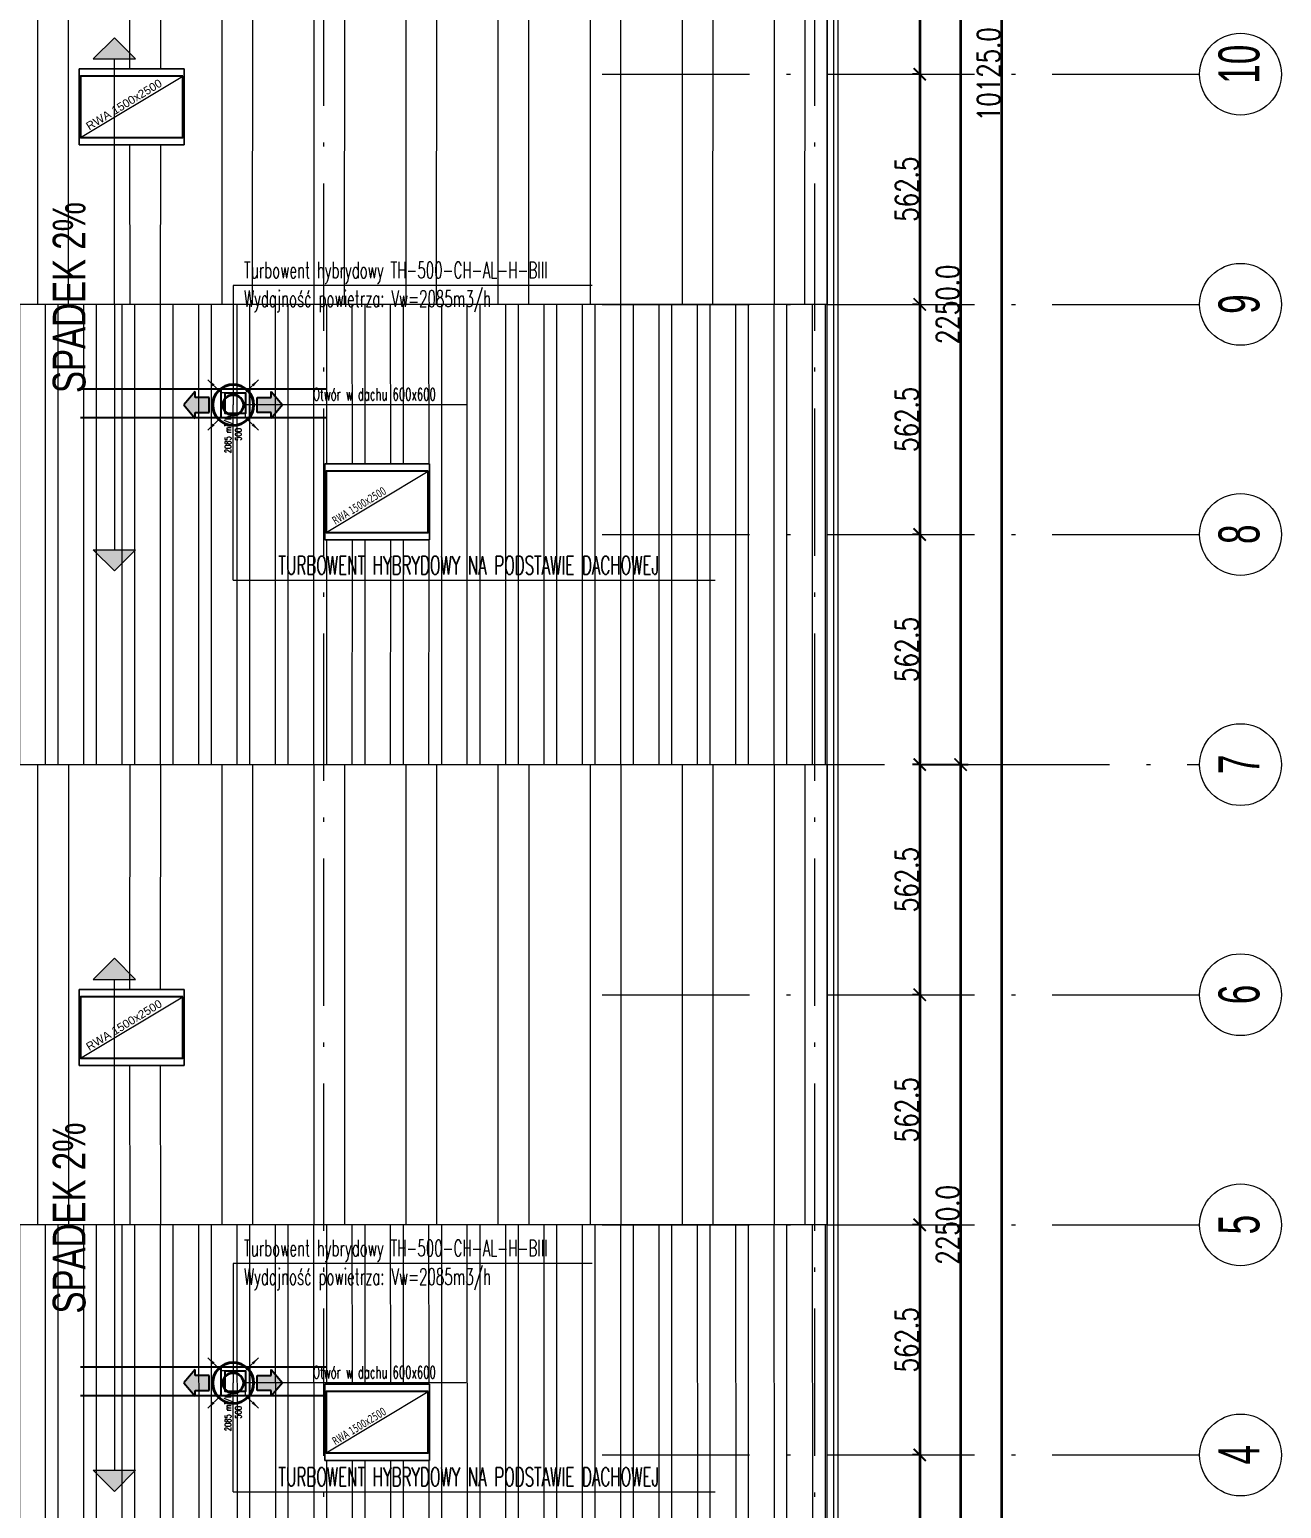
# Model space of a CAD drawing. Extents: x 6529560 to 6558080, y 5579316 to 5588131.
# Drawn here: x 6543356.66 to 6543387.26, y 5579522.54 to 5579558.69 of the extents above; entities that cross this region are included whole.
import ezdxf
from ezdxf.enums import TextEntityAlignment as Align

# ---------------------------------------------------------------- set-up
doc = ezdxf.new("R2010")
doc.units = 0
doc.header["$MEASUREMENT"] = 0
doc.header["$PDSIZE"] = -5
for name, pattern in [('ACAD_ISO10W100', [18, 12, -3, 0, -3]), ('GR_SOLID', [0]), ('STRICHLINIE', [0.75, 0.5, -0.25])]:
    doc.linetypes.add(name, pattern=pattern)
doc.layers.get('0').update_dxf_attribs({"color": 2, "linetype": 'CONTINUOUS', "lineweight": 5})
doc.layers.get('Defpoints').update_dxf_attribs({"linetype": 'CONTINUOUS'})
for name, color, linetype in [('06', 6, 'CONTINUOUS'), ('9', 1, 'CONTINUOUS'), ('_ajw_wywiew', 20, 'STRICHLINIE'), ('arch_osie opisy', 1, 'CONTINUOUS')]:
    doc.layers.add(name, color=color, linetype=linetype)
for name, color, linetype, lineweight in [('3', 4, 'CONTINUOUS', 13), ('arch_opisy', 20, 'CONTINUOUS', 13), ('arch_osie', 181, 'CONTINUOUS', 5), ('arch_powierzchnia', 6, 'CONTINUOUS', 35), ('arch_sciany zewnętrzne', 94, 'CONTINUOUS', 18), ('arch_wymiary', 2, 'CONTINUOUS', 13), ('arch_zadaszenie', 76, 'CONTINUOUS', 15), ('arch_zadaszenie klapy dymowe', 31, 'CONTINUOUS', 13), ('arch_zadaszenie_raster', 76, 'CONTINUOUS', 15), ('FLUID-W1', 7, 'CONTINUOUS', 35), ('FLUID-W1-150-ARRGR', 7, 'CONTINUOUS', 13), ('IS_CIĘŻARY', 1, 'CONTINUOUS', 25), ('IS_OTWOROWANIE', 6, 'CONTINUOUS', 35), ('IS_wentylacja opis', 7, 'CONTINUOUS', 18)]:
    doc.layers.add(name, color=color, linetype=linetype, lineweight=lineweight)
doc.styles.add('FDBES', font='simplex.shx')
doc.styles.add('simplex', font='simplex.shx', dxfattribs={"width": 0.8})
doc.styles.get("Standard").update_dxf_attribs({"font": 'arial.ttf', "width": 0.75})
doc.styles.add('styl1', font='romans.shx', dxfattribs={"width": 0.75})
doc.dimstyles.new('FDBES', dxfattribs={"dimscale": 50, "dimtxt": 4, "dimasz": 2.5, "dimexe": 0.8, "dimexo": 2, "dimgap": 1, "dimtad": 1, "dimdsep": 46, "dimtxsty": 'FDBES', "dimcen": 2.5, "dimclrd": 4, "dimclre": 5, "dimadec": 0, "dimazin": 0, "dimtfac": 1, "dimtmove": 0, "dimatfit": 3, "dimfxl": 1, "dimarcsym": 0})
doc.dimstyles.new('wymiary hala', dxfattribs={"dimtxt": 0.55, "dimasz": 0.3, "dimexe": 0.18, "dimexo": 0.0625, "dimgap": 0.04, "dimtad": 1, "dimtoh": 1, "dimdec": 1, "dimlfac": 100, "dimzin": 0, "dimdsep": 46, "dimtxsty": 'styl1', "dimblk": 'ARCHTICK', "dimcen": 0.09, "dimadec": 0, "dimazin": 0, "dimtfac": 1, "dimtdec": 1, "dimtofl": 0, "dimtmove": 0, "dimatfit": 3, "dimldrblk": 'ARCHTICK', "dimfxl": 1, "dimtolj": 1, "dimtzin": 0, "dimarcsym": 0})
pattern_1 = [(90, (-75.1374, 0), (-2.25, 4e-16), []), (90, (-74.3874, 0.75), (-2.25, 4e-16), [])]
pattern_2 = [(90, (-75.1374, 0), (-0.9375, 2e-16), []), (90, (-74.8249, 0.3125), (-0.9375, 2e-16), [])]

# ---------------------------------------------------------------- blocks, each defined once
blk = doc.blocks.new('_ArchTick')
at = {"color": 0, "linetype": 'ByBlock', "const_width": 0.15}
blk.add_lwpolyline([(-0.5, -0.5), (0.5, 0.5)], dxfattribs=at)
blk = doc.blocks.new('*D197')
at = {"layer": 'arch_wymiary', "color": 0, "lineweight": -2, "transparency": 16777216}
for p, q in [((6543378.48, 5579608.22), (6543380.597, 5579608.22)), ((6543380.417, 5579608.22), (6543380.417, 5579506.97)), ((6543378.48, 5579506.97), (6543380.597, 5579506.97))]:
    blk.add_line(p, q, dxfattribs=at)
at = {"layer": 'Defpoints', "color": 0, "transparency": 16777216}
for p in [(6543378.417, 5579608.22), (6543378.417, 5579506.97), (6543380.417, 5579506.97)]:
    blk.add_point(p, dxfattribs=at)
at = {"layer": 'arch_wymiary', "color": 0, "lineweight": -2, "transparency": 16777216, "xscale": 0.3, "yscale": 0.3, "zscale": 0.3}
for p, rotation in [((6543380.417, 5579608.22), 90), ((6543380.417, 5579506.97), 270)]:
    blk.add_blockref('_ArchTick', p, dxfattribs=dict(at, rotation=rotation))
at = {"layer": 'arch_wymiary', "color": 0, "transparency": 16777216, "insert": (6543380.102, 5579557.595), "char_height": 0.55, "attachment_point": 5, "rotation": 90, "style": 'styl1'}
blk.add_mtext('\\A1;10125.0', dxfattribs=at)
blk = doc.blocks.new('*D200')
at = {"layer": 'arch_wymiary', "color": 0, "lineweight": -2, "transparency": 16777216}
for p, q in [((6543378.48, 5579563.22), (6543379.597, 5579563.22)), ((6543379.417, 5579563.22), (6543379.417, 5579540.72)), ((6543378.48, 5579540.72), (6543379.597, 5579540.72))]:
    blk.add_line(p, q, dxfattribs=at)
at = {"layer": 'Defpoints', "color": 0, "transparency": 16777216}
for p in [(6543378.417, 5579563.22), (6543378.417, 5579540.72), (6543379.417, 5579540.72)]:
    blk.add_point(p, dxfattribs=at)
at = {"layer": 'arch_wymiary', "color": 0, "lineweight": -2, "transparency": 16777216, "xscale": 0.3, "yscale": 0.3, "zscale": 0.3}
for p, rotation in [((6543379.417, 5579563.22), 90), ((6543379.417, 5579540.72), 270)]:
    blk.add_blockref('_ArchTick', p, dxfattribs=dict(at, rotation=rotation))
at = {"layer": 'arch_wymiary', "color": 0, "transparency": 16777216, "insert": (6543379.102, 5579551.97), "char_height": 0.55, "attachment_point": 5, "rotation": 90, "style": 'styl1'}
blk.add_mtext('\\A1;2250.0', dxfattribs=at)
blk = doc.blocks.new('*D201')
at = {"layer": 'arch_wymiary', "color": 0, "lineweight": -2, "transparency": 16777216}
for p, q in [((6543378.48, 5579540.72), (6543379.597, 5579540.72)), ((6543379.417, 5579540.72), (6543379.417, 5579518.22)), ((6543378.542, 5579518.22), (6543379.597, 5579518.22))]:
    blk.add_line(p, q, dxfattribs=at)
at = {"layer": 'Defpoints', "color": 0, "transparency": 16777216}
for p in [(6543378.417, 5579540.72), (6543378.48, 5579518.22), (6543379.417, 5579518.22)]:
    blk.add_point(p, dxfattribs=at)
at = {"layer": 'arch_wymiary', "color": 0, "lineweight": -2, "transparency": 16777216, "xscale": 0.3, "yscale": 0.3, "zscale": 0.3}
for p, rotation in [((6543379.417, 5579540.72), 90), ((6543379.417, 5579518.22), 270)]:
    blk.add_blockref('_ArchTick', p, dxfattribs=dict(at, rotation=rotation))
at = {"layer": 'arch_wymiary', "color": 0, "transparency": 16777216, "insert": (6543379.102, 5579529.47), "char_height": 0.55, "attachment_point": 5, "rotation": 90, "style": 'styl1'}
blk.add_mtext('\\A1;2250.0', dxfattribs=at)
blk = doc.blocks.new('*D211')
at = {"layer": 'arch_wymiary', "color": 0, "lineweight": -2, "transparency": 16777216}
for p, q in [((6543378.355, 5579563.22), (6543378.237, 5579563.22)), ((6543378.417, 5579563.22), (6543378.417, 5579557.595)), ((6543378.355, 5579557.595), (6543378.237, 5579557.595))]:
    blk.add_line(p, q, dxfattribs=at)
at = {"layer": 'Defpoints', "color": 0, "transparency": 16777216}
for p in [(6543378.417, 5579563.22), (6543378.417, 5579557.595), (6543378.417, 5579557.595)]:
    blk.add_point(p, dxfattribs=at)
at = {"layer": 'arch_wymiary', "color": 0, "lineweight": -2, "transparency": 16777216, "xscale": 0.3, "yscale": 0.3, "zscale": 0.3}
for p, rotation in [((6543378.417, 5579563.22), 90), ((6543378.417, 5579557.595), 270)]:
    blk.add_blockref('_ArchTick', p, dxfattribs=dict(at, rotation=rotation))
at = {"layer": 'arch_wymiary', "color": 0, "transparency": 16777216, "insert": (6543378.102, 5579560.408), "char_height": 0.55, "attachment_point": 5, "rotation": 90, "style": 'styl1'}
blk.add_mtext('\\A1;562.5', dxfattribs=at)
blk = doc.blocks.new('*D212')
at = {"layer": 'arch_wymiary', "color": 0, "lineweight": -2, "transparency": 16777216}
for p, q in [((6543378.355, 5579557.595), (6543378.237, 5579557.595)), ((6543378.417, 5579557.595), (6543378.417, 5579551.97)), ((6543378.355, 5579551.97), (6543378.237, 5579551.97))]:
    blk.add_line(p, q, dxfattribs=at)
at = {"layer": 'Defpoints', "color": 0, "transparency": 16777216}
for p in [(6543378.417, 5579557.595), (6543378.417, 5579551.97), (6543378.417, 5579551.97)]:
    blk.add_point(p, dxfattribs=at)
at = {"layer": 'arch_wymiary', "color": 0, "lineweight": -2, "transparency": 16777216, "xscale": 0.3, "yscale": 0.3, "zscale": 0.3}
for p, rotation in [((6543378.417, 5579557.595), 90), ((6543378.417, 5579551.97), 270)]:
    blk.add_blockref('_ArchTick', p, dxfattribs=dict(at, rotation=rotation))
at = {"layer": 'arch_wymiary', "color": 0, "transparency": 16777216, "insert": (6543378.102, 5579554.783), "char_height": 0.55, "attachment_point": 5, "rotation": 90, "style": 'styl1'}
blk.add_mtext('\\A1;562.5', dxfattribs=at)
blk = doc.blocks.new('*D213')
at = {"layer": 'arch_wymiary', "color": 0, "lineweight": -2, "transparency": 16777216}
for p, q in [((6543378.355, 5579551.97), (6543378.237, 5579551.97)), ((6543378.417, 5579551.97), (6543378.417, 5579546.345)), ((6543378.355, 5579546.345), (6543378.237, 5579546.345))]:
    blk.add_line(p, q, dxfattribs=at)
at = {"layer": 'Defpoints', "color": 0, "transparency": 16777216}
for p in [(6543378.417, 5579551.97), (6543378.417, 5579546.345), (6543378.417, 5579546.345)]:
    blk.add_point(p, dxfattribs=at)
at = {"layer": 'arch_wymiary', "color": 0, "lineweight": -2, "transparency": 16777216, "xscale": 0.3, "yscale": 0.3, "zscale": 0.3}
for p, rotation in [((6543378.417, 5579551.97), 90), ((6543378.417, 5579546.345), 270)]:
    blk.add_blockref('_ArchTick', p, dxfattribs=dict(at, rotation=rotation))
at = {"layer": 'arch_wymiary', "color": 0, "transparency": 16777216, "insert": (6543378.102, 5579549.158), "char_height": 0.55, "attachment_point": 5, "rotation": 90, "style": 'styl1'}
blk.add_mtext('\\A1;562.5', dxfattribs=at)
blk = doc.blocks.new('*D214')
at = {"layer": 'arch_wymiary', "color": 0, "lineweight": -2, "transparency": 16777216}
for p, q in [((6543378.355, 5579546.345), (6543378.237, 5579546.345)), ((6543378.417, 5579546.345), (6543378.417, 5579540.72)), ((6543378.417, 5579540.72), (6543378.237, 5579540.72))]:
    blk.add_line(p, q, dxfattribs=at)
at = {"layer": 'Defpoints', "color": 0, "transparency": 16777216}
for p in [(6543378.417, 5579546.345), (6543378.417, 5579540.72), (6543378.48, 5579540.72)]:
    blk.add_point(p, dxfattribs=at)
at = {"layer": 'arch_wymiary', "color": 0, "lineweight": -2, "transparency": 16777216, "xscale": 0.3, "yscale": 0.3, "zscale": 0.3}
for p, rotation in [((6543378.417, 5579546.345), 90), ((6543378.417, 5579540.72), 270)]:
    blk.add_blockref('_ArchTick', p, dxfattribs=dict(at, rotation=rotation))
at = {"layer": 'arch_wymiary', "color": 0, "transparency": 16777216, "insert": (6543378.102, 5579543.533), "char_height": 0.55, "attachment_point": 5, "rotation": 90, "style": 'styl1'}
blk.add_mtext('\\A1;562.5', dxfattribs=at)
blk = doc.blocks.new('*D215')
at = {"layer": 'arch_wymiary', "color": 0, "lineweight": -2, "transparency": 16777216}
for p, q in [((6543378.417, 5579540.72), (6543378.237, 5579540.72)), ((6543378.417, 5579540.72), (6543378.417, 5579535.095)), ((6543378.417, 5579535.095), (6543378.237, 5579535.095))]:
    blk.add_line(p, q, dxfattribs=at)
at = {"layer": 'Defpoints', "color": 0, "transparency": 16777216}
for p in [(6543378.48, 5579540.72), (6543378.417, 5579535.095), (6543378.48, 5579535.095)]:
    blk.add_point(p, dxfattribs=at)
at = {"layer": 'arch_wymiary', "color": 0, "lineweight": -2, "transparency": 16777216, "xscale": 0.3, "yscale": 0.3, "zscale": 0.3}
for p, rotation in [((6543378.417, 5579540.72), 90), ((6543378.417, 5579535.095), 270)]:
    blk.add_blockref('_ArchTick', p, dxfattribs=dict(at, rotation=rotation))
at = {"layer": 'arch_wymiary', "color": 0, "transparency": 16777216, "insert": (6543378.102, 5579537.908), "char_height": 0.55, "attachment_point": 5, "rotation": 90, "style": 'styl1'}
blk.add_mtext('\\A1;562.5', dxfattribs=at)
blk = doc.blocks.new('*D216')
at = {"layer": 'arch_wymiary', "color": 0, "lineweight": -2, "transparency": 16777216}
for p, q in [((6543378.417, 5579535.095), (6543378.237, 5579535.095)), ((6543378.417, 5579535.095), (6543378.417, 5579529.47)), ((6543378.417, 5579529.47), (6543378.237, 5579529.47))]:
    blk.add_line(p, q, dxfattribs=at)
at = {"layer": 'Defpoints', "color": 0, "transparency": 16777216}
for p in [(6543378.48, 5579535.095), (6543378.417, 5579529.47), (6543378.48, 5579529.47)]:
    blk.add_point(p, dxfattribs=at)
at = {"layer": 'arch_wymiary', "color": 0, "lineweight": -2, "transparency": 16777216, "xscale": 0.3, "yscale": 0.3, "zscale": 0.3}
for p, rotation in [((6543378.417, 5579535.095), 90), ((6543378.417, 5579529.47), 270)]:
    blk.add_blockref('_ArchTick', p, dxfattribs=dict(at, rotation=rotation))
at = {"layer": 'arch_wymiary', "color": 0, "transparency": 16777216, "insert": (6543378.102, 5579532.283), "char_height": 0.55, "attachment_point": 5, "rotation": 90, "style": 'styl1'}
blk.add_mtext('\\A1;562.5', dxfattribs=at)
blk = doc.blocks.new('*D217')
at = {"layer": 'arch_wymiary', "color": 0, "lineweight": -2, "transparency": 16777216}
for p, q in [((6543378.417, 5579529.47), (6543378.237, 5579529.47)), ((6543378.417, 5579529.47), (6543378.417, 5579523.845)), ((6543378.417, 5579523.845), (6543378.237, 5579523.845))]:
    blk.add_line(p, q, dxfattribs=at)
at = {"layer": 'Defpoints', "color": 0, "transparency": 16777216}
for p in [(6543378.48, 5579529.47), (6543378.417, 5579523.845), (6543378.48, 5579523.845)]:
    blk.add_point(p, dxfattribs=at)
at = {"layer": 'arch_wymiary', "color": 0, "lineweight": -2, "transparency": 16777216, "xscale": 0.3, "yscale": 0.3, "zscale": 0.3}
for p, rotation in [((6543378.417, 5579529.47), 90), ((6543378.417, 5579523.845), 270)]:
    blk.add_blockref('_ArchTick', p, dxfattribs=dict(at, rotation=rotation))
at = {"layer": 'arch_wymiary', "color": 0, "transparency": 16777216, "insert": (6543378.102, 5579526.658), "char_height": 0.55, "attachment_point": 5, "rotation": 90, "style": 'styl1'}
blk.add_mtext('\\A1;562.5', dxfattribs=at)
blk = doc.blocks.new('*D218')
at = {"layer": 'arch_wymiary', "color": 0, "lineweight": -2, "transparency": 16777216}
for p, q in [((6543378.417, 5579523.845), (6543378.237, 5579523.845)), ((6543378.417, 5579523.845), (6543378.417, 5579518.22)), ((6543378.355, 5579518.22), (6543378.237, 5579518.22))]:
    blk.add_line(p, q, dxfattribs=at)
at = {"layer": 'Defpoints', "color": 0, "transparency": 16777216}
for p in [(6543378.48, 5579523.845), (6543378.417, 5579518.22), (6543378.417, 5579518.22)]:
    blk.add_point(p, dxfattribs=at)
at = {"layer": 'arch_wymiary', "color": 0, "lineweight": -2, "transparency": 16777216, "xscale": 0.3, "yscale": 0.3, "zscale": 0.3}
for p, rotation in [((6543378.417, 5579523.845), 90), ((6543378.417, 5579518.22), 270)]:
    blk.add_blockref('_ArchTick', p, dxfattribs=dict(at, rotation=rotation))
at = {"layer": 'arch_wymiary', "color": 0, "transparency": 16777216, "insert": (6543378.102, 5579521.033), "char_height": 0.55, "attachment_point": 5, "rotation": 90, "style": 'styl1'}
blk.add_mtext('\\A1;562.5', dxfattribs=at)
blk = doc.blocks.new('w2_1')
at = {"layer": '3', "lineweight": 25, "elevation": 7.783}
for points in [[(6543044.329, 5579880.741), (6543050.329, 5579880.741)], [(6543047.759, 5579880.741), (6543047.759, 5579880.041)], [(6543048.459, 5579880.741), (6543048.459, 5579880.041)], [(6543044.329, 5579880.041), (6543050.329, 5579880.041)]]:
    blk.add_lwpolyline(points, dxfattribs=at)
at = {"layer": '9', "lineweight": 25, "elevation": 7.783}
blk.add_lwpolyline([(6543047.859, 5579880.641), (6543048.359, 5579880.641), (6543048.359, 5579880.141), (6543047.859, 5579880.141)], close=True, dxfattribs=at)
blk = doc.blocks.new('*U998')
at = {"color": 0, "linetype": 'ByBlock', "lineweight": -2, "extrusion": (-1, 4e-16, -1e-16)}
blk.add_ellipse((0, 0), major_axis=(0, -500), ratio=1, start_param=-1.570796, end_param=4.712389, dxfattribs=at)
at = {"color": 0, "linetype": 'ByBlock', "lineweight": -2, "extrusion": (1, -4e-16, 1e-16)}
for major_axis in [(0, -500), (0, -250)]:
    blk.add_ellipse((0, 0), major_axis=major_axis, ratio=1, start_param=-1.570796, end_param=4.712389, dxfattribs=at)
at = {"color": 3, "linetype": 'Continuous', "lineweight": -3, "extrusion": (-1, 4e-16, -1e-16)}
blk.add_ellipse((0, 0), major_axis=(0, -250), ratio=1, start_param=-1.570796, end_param=4.712389, dxfattribs=at)
blk = doc.blocks.new('*U999')
at = {"color": 3, "linetype": 'Continuous', "lineweight": -3, "extrusion": (1, 2e-16, 2e-16)}
blk.add_ellipse((0, 0), major_axis=(0, 0, -250), ratio=1, start_param=-1.570796, end_param=4.712389, dxfattribs=at)
at = {"color": 3, "linetype": 'Continuous', "lineweight": -3, "extrusion": (-1, -2e-16, -2e-16)}
blk.add_ellipse((0, 0), major_axis=(0, 0, -250), ratio=1, start_param=-1.570796, end_param=4.712389, dxfattribs=at)
blk = doc.blocks.new('*U1000')
at = {"color": 3, "linetype": 'Continuous', "lineweight": -3, "extrusion": (1, 2e-16, 2e-16)}
blk.add_ellipse((0, 0), major_axis=(0, 0, -250), ratio=1, start_param=-1.570796, end_param=4.712389, dxfattribs=at)
at = {"color": 3, "linetype": 'Continuous', "lineweight": -3, "extrusion": (-1, -2e-16, -2e-16)}
blk.add_ellipse((0, 0), major_axis=(0, 0, -250), ratio=1, start_param=-1.570796, end_param=4.712389, dxfattribs=at)
blk = doc.blocks.new('*U1004')
at = {"color": 0, "linetype": 'ByBlock', "lineweight": -2, "extrusion": (-1, 4e-16, -1e-16)}
blk.add_ellipse((0, 0), major_axis=(0, -500), ratio=1, start_param=-1.570796, end_param=4.712389, dxfattribs=at)
at = {"color": 0, "linetype": 'ByBlock', "lineweight": -2, "extrusion": (1, -4e-16, 1e-16)}
for major_axis in [(0, -500), (0, -250)]:
    blk.add_ellipse((0, 0), major_axis=major_axis, ratio=1, start_param=-1.570796, end_param=4.712389, dxfattribs=at)
at = {"color": 3, "linetype": 'Continuous', "lineweight": -3, "extrusion": (-1, 4e-16, -1e-16)}
blk.add_ellipse((0, 0), major_axis=(0, -250), ratio=1, start_param=-1.570796, end_param=4.712389, dxfattribs=at)
blk = doc.blocks.new('*U1005')
at = {"color": 3, "linetype": 'Continuous', "lineweight": -3, "extrusion": (1, 2e-16, 2e-16)}
blk.add_ellipse((0, 0), major_axis=(0, 0, -250), ratio=1, start_param=-1.570796, end_param=4.712389, dxfattribs=at)
at = {"color": 3, "linetype": 'Continuous', "lineweight": -3, "extrusion": (-1, -2e-16, -2e-16)}
blk.add_ellipse((0, 0), major_axis=(0, 0, -250), ratio=1, start_param=-1.570796, end_param=4.712389, dxfattribs=at)
blk = doc.blocks.new('*U1006')
at = {"color": 3, "linetype": 'Continuous', "lineweight": -3, "extrusion": (1, 2e-16, 2e-16)}
blk.add_ellipse((0, 0), major_axis=(0, 0, -250), ratio=1, start_param=-1.570796, end_param=4.712389, dxfattribs=at)
at = {"color": 3, "linetype": 'Continuous', "lineweight": -3, "extrusion": (-1, -2e-16, -2e-16)}
blk.add_ellipse((0, 0), major_axis=(0, 0, -250), ratio=1, start_param=-1.570796, end_param=4.712389, dxfattribs=at)
blk = doc.blocks.new('*U1033')
blk.add_leader([(-297, -297), (0, 0)], dimstyle='FDBES', override={"dimscale": 80, "dimclrd": 7})
blk = doc.blocks.new('*U1034')
blk.add_leader([(297, -297), (0, 0)], dimstyle='FDBES', override={"dimscale": 80, "dimclrd": 7})
blk = doc.blocks.new('*U1035')
blk.add_leader([(-297, 297), (0, 0)], dimstyle='FDBES', override={"dimscale": 80, "dimclrd": 7})
blk = doc.blocks.new('*U1036')
blk.add_leader([(297, 297), (0, 0)], dimstyle='FDBES', override={"dimscale": 80, "dimclrd": 7})
blk = doc.blocks.new('*U1041')
blk.add_leader([(-297, -297), (0, 0)], dimstyle='FDBES', override={"dimscale": 80, "dimclrd": 7})
blk = doc.blocks.new('*U1042')
blk.add_leader([(297, -297), (0, 0)], dimstyle='FDBES', override={"dimscale": 80, "dimclrd": 7})
blk = doc.blocks.new('*U1043')
blk.add_leader([(-297, 297), (0, 0)], dimstyle='FDBES', override={"dimscale": 80, "dimclrd": 7})
blk = doc.blocks.new('*U1044')
blk.add_leader([(297, 297), (0, 0)], dimstyle='FDBES', override={"dimscale": 80, "dimclrd": 7})

msp = doc.modelspace()

# ---------------------------------------------------------------- hatches: boundary and pattern name
at = {"layer": '_ajw_wywiew', "linetype": 'Continuous'}
for points in [[(6543360.7089, 5579549.3262), (6543360.7089, 5579549.184), (6543360.4281, 5579549.5102), (6543360.7089, 5579549.8364), (6543360.7089, 5579549.6942), (6543361.0525, 5579549.6942), (6543361.0525, 5579549.3262)], [(6543362.5662, 5579549.3262), (6543362.5662, 5579549.184), (6543362.8469, 5579549.5102), (6543362.5662, 5579549.8364), (6543362.5662, 5579549.6942), (6543362.2225, 5579549.6942), (6543362.2225, 5579549.3262)], [(6543360.7089, 5579525.4212), (6543360.7089, 5579525.279), (6543360.4281, 5579525.6052), (6543360.7089, 5579525.9313), (6543360.7089, 5579525.7892), (6543361.0525, 5579525.7892), (6543361.0525, 5579525.4212)], [(6543362.5662, 5579525.4212), (6543362.5662, 5579525.279), (6543362.8469, 5579525.6052), (6543362.5662, 5579525.9313), (6543362.5662, 5579525.7892), (6543362.2225, 5579525.7892), (6543362.2225, 5579525.4212)]]:
    msp.add_hatch(color=256, dxfattribs=at).paths.add_polyline_path(points)
at = {"layer": 'arch_opisy', "linetype": 'GR_SOLID'}
for points in [[(6543358.2165, 5579557.9712), (6543358.7336, 5579558.4883), (6543359.2508, 5579557.9712)], [(6543358.2165, 5579545.9712), (6543358.7336, 5579545.454), (6543359.2508, 5579545.9712)], [(6543358.2165, 5579535.4712), (6543358.7336, 5579535.9883), (6543359.2508, 5579535.4712)], [(6543358.2165, 5579523.4712), (6543358.7336, 5579522.954), (6543359.2508, 5579523.4712)]]:
    msp.add_hatch(color=8, dxfattribs=at).paths.add_polyline_path(points)
at = {"layer": 'arch_zadaszenie_raster'}
h = msp.add_hatch(dxfattribs=at)
h.set_pattern_fill('ANSI32,_O', color=256, scale=6, angle=45)
h.set_pattern_definition(pattern_1)
h.paths.add_polyline_path([(6543267.5571, 5579563.2196), (6543376.1571, 5579563.2196), (6543376.1571, 5579551.9702), (6543267.5571, 5579551.9702)])
h.paths.add_polyline_path([(6543357.8771, 5579557.7262), (6543360.4371, 5579557.7262), (6543360.4371, 5579555.8662), (6543357.8771, 5579555.8662)], flags=16)
h.paths.add_polyline_path([(6543345.8771, 5579557.7267), (6543348.4371, 5579557.7267), (6543348.4371, 5579555.8667), (6543345.8771, 5579555.8667)], flags=16)
h.paths.add_polyline_path([(6543333.8771, 5579557.7265), (6543336.4371, 5579557.7265), (6543336.4371, 5579555.8665), (6543333.8771, 5579555.8665)], flags=16)
h.paths.add_polyline_path([(6543282.8571, 5579554.2197), (6543321.8571, 5579554.2197), (6543321.8571, 5579551.9702), (6543282.8571, 5579551.9702)])
h = msp.add_hatch(dxfattribs=at)
h.set_pattern_fill('ANSI32,_O', color=256, scale=2.5, angle=45)
h.set_pattern_definition(pattern_2)
h.paths.add_polyline_path([(6543376.1571, 5579551.9702), (6543267.5571, 5579551.9702), (6543267.5571, 5579540.7202), (6543376.1571, 5579540.7202)])
h.paths.add_polyline_path([(6543339.8771, 5579548.0739), (6543342.4371, 5579548.0739), (6543342.4371, 5579546.2139), (6543339.8771, 5579546.2139)], flags=16)
h.paths.add_polyline_path([(6543351.8771, 5579548.0739), (6543354.4371, 5579548.0739), (6543354.4371, 5579546.2139), (6543351.8771, 5579546.2139)], flags=16)
h.paths.add_polyline_path([(6543363.8771, 5579548.0739), (6543366.4371, 5579548.0739), (6543366.4371, 5579546.2139), (6543363.8771, 5579546.2139)], flags=16)
h.paths.add_polyline_path([(6543282.8571, 5579551.9702), (6543321.8571, 5579551.9702), (6543321.8571, 5579549.7202), (6543282.8571, 5579549.7202)], flags=16)
h = msp.add_hatch(dxfattribs=at)
h.set_pattern_fill('ANSI32,_O', color=256, scale=6, angle=45)
h.set_pattern_definition(pattern_1)
h.paths.add_polyline_path([(6543267.5572, 5579540.7202), (6543376.1571, 5579540.7202), (6543376.1571, 5579529.4702), (6543267.5572, 5579529.4702)])
h.paths.add_polyline_path([(6543357.8771, 5579535.2262), (6543360.4371, 5579535.2262), (6543360.4371, 5579533.3662), (6543357.8771, 5579533.3662)], flags=16)
h.paths.add_polyline_path([(6543345.8771, 5579535.2267), (6543348.4371, 5579535.2267), (6543348.4371, 5579533.3667), (6543345.8771, 5579533.3667)], flags=16)
h.paths.add_polyline_path([(6543333.8771, 5579535.2262), (6543336.4371, 5579535.2262), (6543336.4371, 5579533.3662), (6543333.8771, 5579533.3662)], flags=16)
h.paths.add_polyline_path([(6543282.8571, 5579531.7202), (6543321.8571, 5579531.7202), (6543321.8571, 5579529.4702), (6543282.8571, 5579529.4703)])
h = msp.add_hatch(dxfattribs=at)
h.set_pattern_fill('ANSI32,_O', color=256, scale=2.5, angle=45)
h.set_pattern_definition(pattern_2)
h.paths.add_polyline_path([(6543376.1571, 5579529.4702), (6543267.5572, 5579529.4702), (6543267.5572, 5579518.2102), (6543376.1571, 5579518.2102)])
h.paths.add_polyline_path([(6543339.8771, 5579525.5739), (6543342.4371, 5579525.5739), (6543342.4371, 5579523.7139), (6543339.8771, 5579523.7139)], flags=16)
h.paths.add_polyline_path([(6543351.8771, 5579525.5739), (6543354.4371, 5579525.5739), (6543354.4371, 5579523.7139), (6543351.8771, 5579523.7139)], flags=16)
h.paths.add_polyline_path([(6543363.8771, 5579525.5739), (6543366.4371, 5579525.5739), (6543366.4371, 5579523.7139), (6543363.8771, 5579523.7139)], flags=16)
h.paths.add_polyline_path([(6543282.8571, 5579529.4702), (6543321.8571, 5579529.4702), (6543321.8571, 5579527.2202), (6543282.8571, 5579527.2202)])

# ---------------------------------------------------------------- linework, layer by layer
at = {"layer": '06', "elevation": -7.3391}
for points in [[(6543360.4071, 5579557.5465), (6543357.9071, 5579557.5465), (6543357.9071, 5579556.0465), (6543360.4071, 5579556.0465)], [(6543366.4071, 5579547.8939), (6543363.9071, 5579547.8939), (6543363.9071, 5579546.3939), (6543366.4071, 5579546.3939)], [(6543360.4071, 5579535.0465), (6543357.9071, 5579535.0465), (6543357.9071, 5579533.5465), (6543360.4071, 5579533.5465)], [(6543366.4071, 5579525.3939), (6543363.9071, 5579525.3939), (6543363.9071, 5579523.8939), (6543366.4071, 5579523.8939)]]:
    msp.add_lwpolyline(points, close=True, dxfattribs=at)
at = {"layer": '_ajw_wywiew', "linetype": 'Continuous'}
for p, q in [((6543360.7089, 5579549.8364, 7.0659), (6543360.4281, 5579549.5102, 7.0659)), ((6543360.7089, 5579549.6942, 7.0659), (6543360.7089, 5579549.8364, 7.0659)), ((6543362.5662, 5579549.6942, 7.0659), (6543362.5662, 5579549.8364, 7.0659)), ((6543362.5662, 5579549.8364, 7.0659), (6543362.8469, 5579549.5102, 7.0659)), ((6543360.4281, 5579549.5102, 7.0659), (6543360.7089, 5579549.184, 7.0659)), ((6543361.0525, 5579549.6942, 7.0659), (6543360.7089, 5579549.6942, 7.0659)), ((6543361.0525, 5579549.3262, 7.0659), (6543361.0525, 5579549.6942, 7.0659)), ((6543362.2225, 5579549.3262, 7.0659), (6543362.2225, 5579549.6942, 7.0659)), ((6543362.2225, 5579549.6942, 7.0659), (6543362.5662, 5579549.6942, 7.0659)), ((6543362.8469, 5579549.5102, 7.0659), (6543362.5662, 5579549.184, 7.0659)), ((6543360.7089, 5579549.3262, 7.0659), (6543361.0525, 5579549.3262, 7.0659)), ((6543360.7089, 5579549.184, 7.0659), (6543360.7089, 5579549.3262, 7.0659)), ((6543362.5662, 5579549.3262, 7.0659), (6543362.2225, 5579549.3262, 7.0659)), ((6543362.5662, 5579549.184, 7.0659), (6543362.5662, 5579549.3262, 7.0659)), ((6543360.7089, 5579525.9313, 7.0659), (6543360.4281, 5579525.6052, 7.0659)), ((6543360.7089, 5579525.7892, 7.0659), (6543360.7089, 5579525.9313, 7.0659)), ((6543362.5662, 5579525.7892, 7.0659), (6543362.5662, 5579525.9313, 7.0659)), ((6543362.5662, 5579525.9313, 7.0659), (6543362.8469, 5579525.6052, 7.0659)), ((6543360.4281, 5579525.6052, 7.0659), (6543360.7089, 5579525.279, 7.0659)), ((6543361.0525, 5579525.7892, 7.0659), (6543360.7089, 5579525.7892, 7.0659)), ((6543361.0525, 5579525.4212, 7.0659), (6543361.0525, 5579525.7892, 7.0659)), ((6543362.2225, 5579525.4212, 7.0659), (6543362.2225, 5579525.7892, 7.0659)), ((6543362.2225, 5579525.7892, 7.0659), (6543362.5662, 5579525.7892, 7.0659)), ((6543362.8469, 5579525.6052, 7.0659), (6543362.5662, 5579525.279, 7.0659)), ((6543360.7089, 5579525.4212, 7.0659), (6543361.0525, 5579525.4212, 7.0659)), ((6543360.7089, 5579525.279, 7.0659), (6543360.7089, 5579525.4212, 7.0659)), ((6543362.5662, 5579525.4212, 7.0659), (6543362.2225, 5579525.4212, 7.0659)), ((6543362.5662, 5579525.279, 7.0659), (6543362.5662, 5579525.4212, 7.0659))]:
    msp.add_line(p, q, dxfattribs=at)
at = {"layer": 'arch_opisy', "color": 8}
for p, q in [((6543358.7336, 5579551.9712), (6543358.7336, 5579557.9712)), ((6543358.7336, 5579551.9712), (6543358.7336, 5579545.9712)), ((6543358.7336, 5579529.4712), (6543358.7336, 5579535.4712)), ((6543358.7336, 5579529.4712), (6543358.7336, 5579523.4712))]:
    msp.add_line(p, q, dxfattribs=at)
at = {"layer": 'arch_opisy', "color": 8, "extrusion": (0, 0, -1)}
for points in [[(-6543358.2165, 5579557.9712), (-6543359.2508, 5579557.9712), (-6543358.7336, 5579558.4883), (-6543358.2165, 5579557.9712)], [(-6543358.2165, 5579545.9712), (-6543359.2508, 5579545.9712), (-6543358.7336, 5579545.454), (-6543358.2165, 5579545.9712)], [(-6543358.2165, 5579535.4712), (-6543359.2508, 5579535.4712), (-6543358.7336, 5579535.9883), (-6543358.2165, 5579535.4712)], [(-6543358.2165, 5579523.4712), (-6543359.2508, 5579523.4712), (-6543358.7336, 5579522.954), (-6543358.2165, 5579523.4712)]]:
    msp.add_lwpolyline(points, dxfattribs=at)
at = {"layer": 'arch_osie', "linetype": 'ACAD_ISO10W100', "ltscale": 0.3, "extrusion": (-4.94832e-09, -8.0265e-10, 1)}
for points in [[(6543363.8571, 5579501.825), (6543363.8571, 5579613.6084)], [(6543375.8571, 5579501.825), (6543375.8571, 5579613.6084)], [(6543370.6571, 5579557.5952), (6543385.2571, 5579557.5952)], [(6543370.6571, 5579551.9702), (6543385.2571, 5579551.9702)], [(6543370.6571, 5579546.3452), (6543385.2571, 5579546.3452)], [(6543258.4571, 5579540.7202), (6543385.2571, 5579540.7202)], [(6543370.6571, 5579535.0952), (6543385.2571, 5579535.0952)], [(6543370.6571, 5579529.4702), (6543385.2571, 5579529.4702)], [(6543370.6571, 5579523.8452), (6543385.2571, 5579523.8452)]]:
    msp.add_lwpolyline(points, dxfattribs=at)
at = {"layer": 'arch_osie'}
for centre in [(6543386.2571, 5579557.5952, 13.8796), (6543386.2571, 5579551.9702, 13.8796), (6543386.2571, 5579546.3452, 13.8796), (6543386.2571, 5579540.7202, 13.8796), (6543386.2571, 5579535.0952, 13.8796), (6543386.2571, 5579529.4702, 13.8796), (6543386.2571, 5579523.8452, 13.8796)]:
    msp.add_circle(centre, 1, dxfattribs=at)
at = {"layer": 'arch_powierzchnia'}
for points in [[(6543263.2971, 5579612.7802), (6543380.4171, 5579612.7802), (6543380.4171, 5579502.4102), (6543263.2971, 5579502.4102)], [(6543264.2971, 5579611.7802), (6543379.4171, 5579611.7802), (6543379.4171, 5579503.4102), (6543264.2971, 5579503.4102)], [(6543265.2971, 5579610.7802), (6543378.4171, 5579610.7802), (6543378.4171, 5579504.4102), (6543265.2971, 5579504.4102)]]:
    msp.add_lwpolyline(points, close=True, dxfattribs=at)
at = {"layer": 'arch_sciany zewnętrzne'}
for points in [[(6543267.2971, 5579608.7802), (6543376.4171, 5579608.7802), (6543376.4171, 5579506.4102), (6543267.2971, 5579506.4102)], [(6543267.3972, 5579608.6802), (6543267.3972, 5579517.9701), (6543376.3171, 5579517.9701), (6543376.3171, 5579608.6802)], [(6543267.5572, 5579608.5202), (6543267.5572, 5579518.2102), (6543376.1571, 5579518.2102), (6543376.1571, 5579608.5202)]]:
    msp.add_lwpolyline(points, close=True, dxfattribs=at)
at = {"layer": 'arch_zadaszenie'}
for points in [[(6543267.5571, 5579563.2196), (6543376.1571, 5579563.2196), (6543376.1571, 5579551.9702), (6543267.5571, 5579551.9702)], [(6543357.8771, 5579557.7262), (6543360.4371, 5579557.7262), (6543360.4371, 5579555.8662), (6543357.8771, 5579555.8662)], [(6543376.1571, 5579551.9702), (6543267.5571, 5579551.9702), (6543267.5571, 5579540.7202), (6543376.1571, 5579540.7202)], [(6543363.8771, 5579548.0739), (6543366.4371, 5579548.0739), (6543366.4371, 5579546.2139), (6543363.8771, 5579546.2139)], [(6543267.5572, 5579540.7202), (6543376.1571, 5579540.7202), (6543376.1571, 5579529.4702), (6543267.5572, 5579529.4702)], [(6543357.8771, 5579535.2262), (6543360.4371, 5579535.2262), (6543360.4371, 5579533.3662), (6543357.8771, 5579533.3662)], [(6543376.1571, 5579529.4702), (6543267.5572, 5579529.4702), (6543267.5572, 5579518.2102), (6543376.1571, 5579518.2102)], [(6543363.8771, 5579525.5739), (6543366.4371, 5579525.5739), (6543366.4371, 5579523.7139), (6543363.8771, 5579523.7139)]]:
    msp.add_lwpolyline(points, close=True, dxfattribs=at)
at = {"layer": 'arch_zadaszenie klapy dymowe'}
for p, q in [((6543360.4371, 5579557.7262), (6543357.8771, 5579557.7262)), ((6543357.8771, 5579557.7262), (6543357.8771, 5579555.8662)), ((6543360.4371, 5579555.8662), (6543360.4371, 5579557.7262)), ((6543357.9071, 5579556.0462), (6543357.9071, 5579557.5462)), ((6543357.9071, 5579557.5462), (6543360.4071, 5579557.5462)), ((6543357.9071, 5579556.0462), (6543360.4071, 5579557.5462)), ((6543357.9071, 5579556.0462), (6543360.4071, 5579557.5462)), ((6543360.4071, 5579557.5462), (6543360.4071, 5579556.0462)), ((6543360.4071, 5579557.5462), (6543360.4071, 5579556.0462)), ((6543357.8771, 5579555.8662), (6543360.4371, 5579555.8662)), ((6543360.4071, 5579556.0462), (6543357.9071, 5579556.0462)), ((6543360.4071, 5579556.0462), (6543357.9071, 5579556.0462)), ((6543363.9071, 5579546.3939), (6543366.4071, 5579547.8939)), ((6543360.4371, 5579535.2262), (6543357.8771, 5579535.2262)), ((6543357.8771, 5579535.2262), (6543357.8771, 5579533.3662)), ((6543357.9071, 5579533.5462), (6543357.9071, 5579535.0462)), ((6543357.9071, 5579535.0462), (6543360.4071, 5579535.0462)), ((6543357.9071, 5579533.5462), (6543360.4071, 5579535.0462)), ((6543357.9071, 5579533.5462), (6543360.4071, 5579535.0462)), ((6543360.4071, 5579535.0462), (6543360.4071, 5579533.5462)), ((6543360.4071, 5579535.0462), (6543360.4071, 5579533.5462)), ((6543360.4371, 5579533.3662), (6543360.4371, 5579535.2262)), ((6543360.4071, 5579533.5462), (6543357.9071, 5579533.5462)), ((6543360.4071, 5579533.5462), (6543357.9071, 5579533.5462)), ((6543357.8771, 5579533.3662), (6543360.4371, 5579533.3662)), ((6543363.9071, 5579523.8939), (6543366.4071, 5579525.3939))]:
    msp.add_line(p, q, dxfattribs=at)
for points in [[(6543366.4371, 5579546.2139), (6543366.4371, 5579548.0739), (6543363.8771, 5579548.0739), (6543363.8771, 5579546.2139)], [(6543363.9071, 5579546.3939), (6543363.9071, 5579547.8939), (6543366.4071, 5579547.8939), (6543366.4071, 5579546.3939)], [(6543366.4371, 5579523.7139), (6543366.4371, 5579525.5739), (6543363.8771, 5579525.5739), (6543363.8771, 5579523.7139)], [(6543363.9071, 5579523.8939), (6543363.9071, 5579525.3939), (6543366.4071, 5579525.3939), (6543366.4071, 5579523.8939)]]:
    msp.add_lwpolyline(points, close=True, dxfattribs=at)
for points in [[(6543366.4071, 5579547.8939), (6543366.4071, 5579546.3939), (6543363.9071, 5579546.3939), (6543366.4071, 5579547.8939)], [(6543366.4071, 5579525.3939), (6543366.4071, 5579523.8939), (6543363.9071, 5579523.8939), (6543366.4071, 5579525.3939)]]:
    msp.add_lwpolyline(points, dxfattribs=at)
at = {"layer": 'IS_OTWOROWANIE', "color": 2, "lineweight": 0}
for p, q in [((6543361.6375, 5579545.2291, -7352.701), (6543361.6375, 5579549.5102, 7.4959)), ((6543361.6375, 5579522.9475, -6912.4391), (6543361.6375, 5579525.6052, 7.4959))]:
    msp.add_line(p, q, dxfattribs=at)
at = {"layer": 'IS_OTWOROWANIE', "lineweight": 0}
for p, q in [((6543367.3318, 5579549.5102, 7.4959), (6543361.9375, 5579549.5102, 7.0886)), ((6543367.3318, 5579525.6052, 7.4959), (6543361.9375, 5579525.6052, 7.0886))]:
    msp.add_line(p, q, dxfattribs=at)
at = {"layer": 'IS_OTWOROWANIE', "lineweight": 0, "elevation": 7.0659}
for points in [[(6543361.3375, 5579549.2102), (6543361.9375, 5579549.2102), (6543361.9375, 5579549.8102), (6543361.3375, 5579549.8102)], [(6543361.3375, 5579525.3052), (6543361.9375, 5579525.3052), (6543361.9375, 5579525.9052), (6543361.3375, 5579525.9052)]]:
    msp.add_lwpolyline(points, close=True, dxfattribs=at)
at = {"layer": 'IS_OTWOROWANIE', "color": 2, "lineweight": 0, "elevation": -7352.701}
for points in [[(6543361.6375, 5579545.2291), (6543373.4169, 5579545.2291)], [(6543361.6375, 5579522.9475), (6543373.4169, 5579522.9475)]]:
    msp.add_lwpolyline(points, dxfattribs=at)
at = {"layer": 'IS_wentylacja opis', "elevation": 7.4959}
for points in [[(6543370.4107, 5579552.434), (6543361.6375, 5579552.434), (6543361.6375, 5579549.5102)], [(6543370.4107, 5579528.529), (6543361.6375, 5579528.529), (6543361.6375, 5579525.6052)]]:
    msp.add_lwpolyline(points, dxfattribs=at)

# ---------------------------------------------------------------- block references
at = {"layer": '3', "lineweight": 25}
for p in [(313.5806, -330.8357, -7.8197), (313.5806, -354.7407, -7.8197)]:
    msp.add_blockref('w2_1', p, dxfattribs=at)
at = {"layer": 'FLUID-W1', "color": 3, "linetype": 'Continuous', "extrusion": (1, -3e-16, 1e-16), "xscale": 0.0009999999920032, "yscale": 0.0009999999920032, "zscale": 0.0009999999920032, "rotation": 90.00000000000003}
for name, p in [('*U998', (5579549.5102, 7.7459, 6543361.6375)), ('*U1004', (5579525.6052, 7.7459, 6543361.6375))]:
    msp.add_blockref(name, p, dxfattribs=at)
at = {"layer": 'FLUID-W1', "color": 3, "linetype": 'Continuous', "extrusion": (0, -1, -2e-16), "xscale": 0.0009999999920032, "yscale": 0.0009999999920032, "zscale": 0.0009999999920032, "rotation": 270}
for name, p in [('*U999', (6543361.6375, 7.0659, -5579549.5102)), ('*U1000', (6543361.6375, 7.6559, -5579549.5102)), ('*U1005', (6543361.6375, 7.0659, -5579525.6052)), ('*U1006', (6543361.6375, 7.6559, -5579525.6052))]:
    msp.add_blockref(name, p, dxfattribs=at)
at = {"layer": 'FLUID-W1-150-ARRGR', "xscale": 0.0009999999920032, "yscale": 0.0009999999920032, "zscale": 0.0009999999920032, "rotation": 90.00000000000003}
for name, p in [('*U1036', (6543361.3168, 5579549.8309, 7.8759)), ('*U1034', (6543361.9582, 5579549.8309, 7.8759)), ('*U1035', (6543361.3168, 5579549.1895, 7.8759)), ('*U1033', (6543361.9582, 5579549.1895, 7.8759)), ('*U1044', (6543361.3168, 5579525.9259, 7.8759)), ('*U1042', (6543361.9582, 5579525.9259, 7.8759)), ('*U1043', (6543361.3168, 5579525.2845, 7.8759)), ('*U1041', (6543361.9582, 5579525.2845, 7.8759))]:
    msp.add_blockref(name, p, dxfattribs=at)

# ---------------------------------------------------------------- texts
at = {"layer": 'arch_opisy', "color": 8, "width": 0.722959}
for p in [(6543358.0272, 5579549.8021, 21.2187), (6543358.0272, 5579527.3021, 21.2187)]:
    msp.add_text('SPADEK 2%', height=0.8, rotation=90, dxfattribs=at).set_placement(p)
at = {"layer": 'arch_osie opisy', "char_height": 1, "width": 1.5, "attachment_point": 1, "rotation": 90}
for s, insert in [('{\\fArial Narrow|b0|i0|c238|p34;10}', (6543385.7191, 5579557.362, 13.8796)), ('{\\fArial Narrow|b0|i0|c238|p34;9}', (6543385.7191, 5579551.737, 13.8796)), ('{\\fArial Narrow|b0|i0|c238|p34;8}', (6543385.7191, 5579546.112, 13.8796)), ('{\\fArial Narrow|b0|i0|c238|p34;7\\P}', (6543385.7191, 5579540.487, 13.8796)), ('{\\fArial Narrow|b0|i0|c238|p34;6}', (6543385.7191, 5579534.862, 13.8796)), ('{\\fArial Narrow|b0|i0|c238|p34;5}', (6543385.7191, 5579529.237, 13.8796)), ('{\\fArial Narrow|b0|i0|c238|p34;4}', (6543385.7191, 5579523.612, 13.8796))]:
    msp.add_mtext(s, dxfattribs=dict(at, insert=insert))
at = {"layer": 'arch_zadaszenie klapy dymowe'}
for p in [(6543358.1197, 5579556.2176, 21.2187), (6543358.1197, 5579533.7176, 21.2187)]:
    msp.add_text('RWA 1500x2500', height=0.2, rotation=31.45802, dxfattribs=at).set_placement(p)
at = {"layer": 'arch_zadaszenie klapy dymowe', "char_height": 0.2, "width": 2.165027, "attachment_point": 1, "rotation": 31.45802}
for insert in [(6543364.0304, 5579546.7501, 13.8796), (6543364.0304, 5579524.2501, 13.8796)]:
    msp.add_mtext('{\\fTahoma|b0|i0|c0|p34;RWA 1500x2500}', dxfattribs=dict(at, insert=insert))
at = {"layer": 'FLUID-W1-150-ARRGR', "color": 7, "char_height": 0.15, "attachment_point": 5, "rotation": 90, "style": 'simplex'}
for insert in [(6543361.6375, 5579548.7916, 7.8759), (6543361.6375, 5579524.8866, 7.8759)]:
    msp.add_mtext('2085 m{\\A2;\\H0.5x;3}/h\\P500', dxfattribs=dict(at, insert=insert))
at = {"layer": 'IS_CIĘŻARY', "color": 2, "style": 'simplex', "width": 0.6}
for p in [(6543367.3965, 5579545.3685, -7352.701), (6543367.3965, 5579523.087, -7352.701)]:
    msp.add_text('TURBOWENT HYBRYDOWY NA PODSTAWIE DACHOWEJ', height=0.45, dxfattribs=at).set_placement(p, align=Align.CENTER)
at = {"layer": 'IS_OTWOROWANIE', "lineweight": 0, "style": 'simplex', "width": 0.6}
for p in [(6543363.5885, 5579549.7726, 21.4455), (6543363.5885, 5579525.8676, 21.4455)]:
    msp.add_text('Otwór w dachu 600x600', height=0.3, dxfattribs=at).set_placement(p, align=Align.MIDDLE_LEFT)
at = {"layer": 'IS_wentylacja opis', "style": 'simplex', "width": 0.6}
for s, p in [('Turbowent hybrydowy TH-500-CH-AL-H-BIII', (6543361.901, 5579552.8064, 21.4455)), ('Wydajność powietrza: Vw=2085m3/h', (6543361.901, 5579552.1085, 21.4455)), ('Turbowent hybrydowy TH-500-CH-AL-H-BIII', (6543361.901, 5579528.9014, 21.4455)), ('Wydajność powietrza: Vw=2085m3/h', (6543361.901, 5579528.2035, 21.4455))]:
    msp.add_text(s, height=0.4, dxfattribs=at).set_placement(p, align=Align.MIDDLE_LEFT)

# ---------------------------------------------------------------- dimensions: what is measured, and where the dimension line sits
at = {"layer": 'arch_wymiary'}
dim = msp.add_linear_dim(base=(6543380.4171, 5579506.9702), p1=(6543378.4171, 5579608.2202, 6.5405), p2=(6543378.4171, 5579506.9702, 13.8796), angle=90, dimstyle='wymiary hala', dxfattribs=at)
dim.commit()
dim.dimension.update_dxf_attribs({"geometry": '*D197', "text_midpoint": (6543380.1021, 5579557.5952)})
for base, p1, p2, picture, middle in [((6543378.4171, 5579557.5952), (6543378.4171, 5579563.2202), (6543378.4171, 5579557.5952, 6.5405), '*D211', (6543378.1021, 5579560.4077)), ((6543379.4171, 5579540.7202), (6543378.4171, 5579563.2202, 13.8796), (6543378.4171, 5579540.7202, 6.5405), '*D200', (6543379.1021, 5579551.9702)), ((6543378.4171, 5579551.9702), (6543378.4171, 5579557.5952, 6.5405), (6543378.4171, 5579551.9702, 13.8796), '*D212', (6543378.1021, 5579554.7827)), ((6543378.4171, 5579546.3452), (6543378.4171, 5579551.9702, 13.8796), (6543378.4171, 5579546.3452, 13.8796), '*D213', (6543378.1021, 5579549.1577)), ((6543378.4171, 5579540.7202), (6543378.4171, 5579546.3452, 13.8796), (6543378.4796, 5579540.7202), '*D214', (6543378.1021, 5579543.5327)), ((6543378.4171, 5579535.0952), (6543378.4796, 5579540.7202), (6543378.4796, 5579535.0952, 13.8796), '*D215', (6543378.1021, 5579537.9077)), ((6543379.4171, 5579518.2202), (6543378.4171, 5579540.7202, 13.8796), (6543378.4796, 5579518.2202), '*D201', (6543379.1021, 5579529.4702)), ((6543378.4171, 5579529.4702), (6543378.4796, 5579535.0952, 13.8796), (6543378.4796, 5579529.4702, 13.8796), '*D216', (6543378.1021, 5579532.2827)), ((6543378.4171, 5579523.8452), (6543378.4796, 5579529.4702, 13.8796), (6543378.4796, 5579523.8452, 13.8796), '*D217', (6543378.1021, 5579526.6577)), ((6543378.4171, 5579518.2202), (6543378.4796, 5579523.8452, 13.8796), (6543378.4171, 5579518.2202), '*D218', (6543378.1021, 5579521.0327))]:
    dim = msp.add_linear_dim(base=base, p1=p1, p2=p2, angle=90, dimstyle='wymiary hala', override={"dimtmove": 1}, dxfattribs=at)
    dim.commit()
    dim.dimension.update_dxf_attribs({"geometry": picture, "text_midpoint": middle})

doc.saveas('drawing.dxf')
